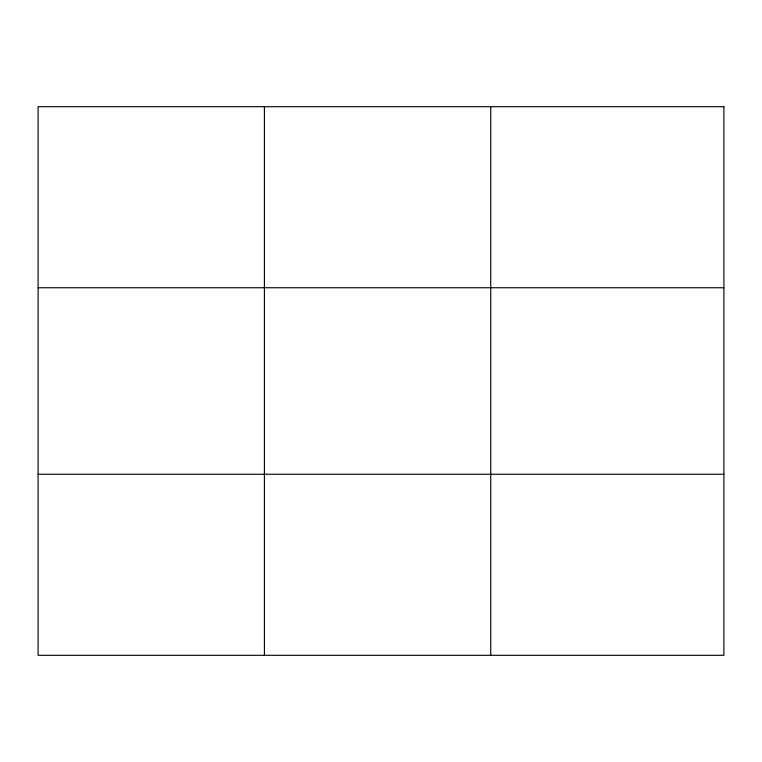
<?xml version="1.0" encoding="UTF-8"?>
<svg xmlns="http://www.w3.org/2000/svg" width="762" height="762" viewBox="0 0 762 762"><rect width="100%" height="100%" fill="white"/><g stroke="black" fill="none" stroke-linecap="round" stroke-linejoin="round"><path stroke-width="1.14" d="M264.414 655.301L264.414 106.699M490.728 655.301L490.728 106.699M38.1 287.741L723.9 287.741M38.1 474.259L723.9 474.259M723.9 106.699L723.9 655.301L38.1 655.301L38.1 106.699L723.9 106.699"/></g></svg>
